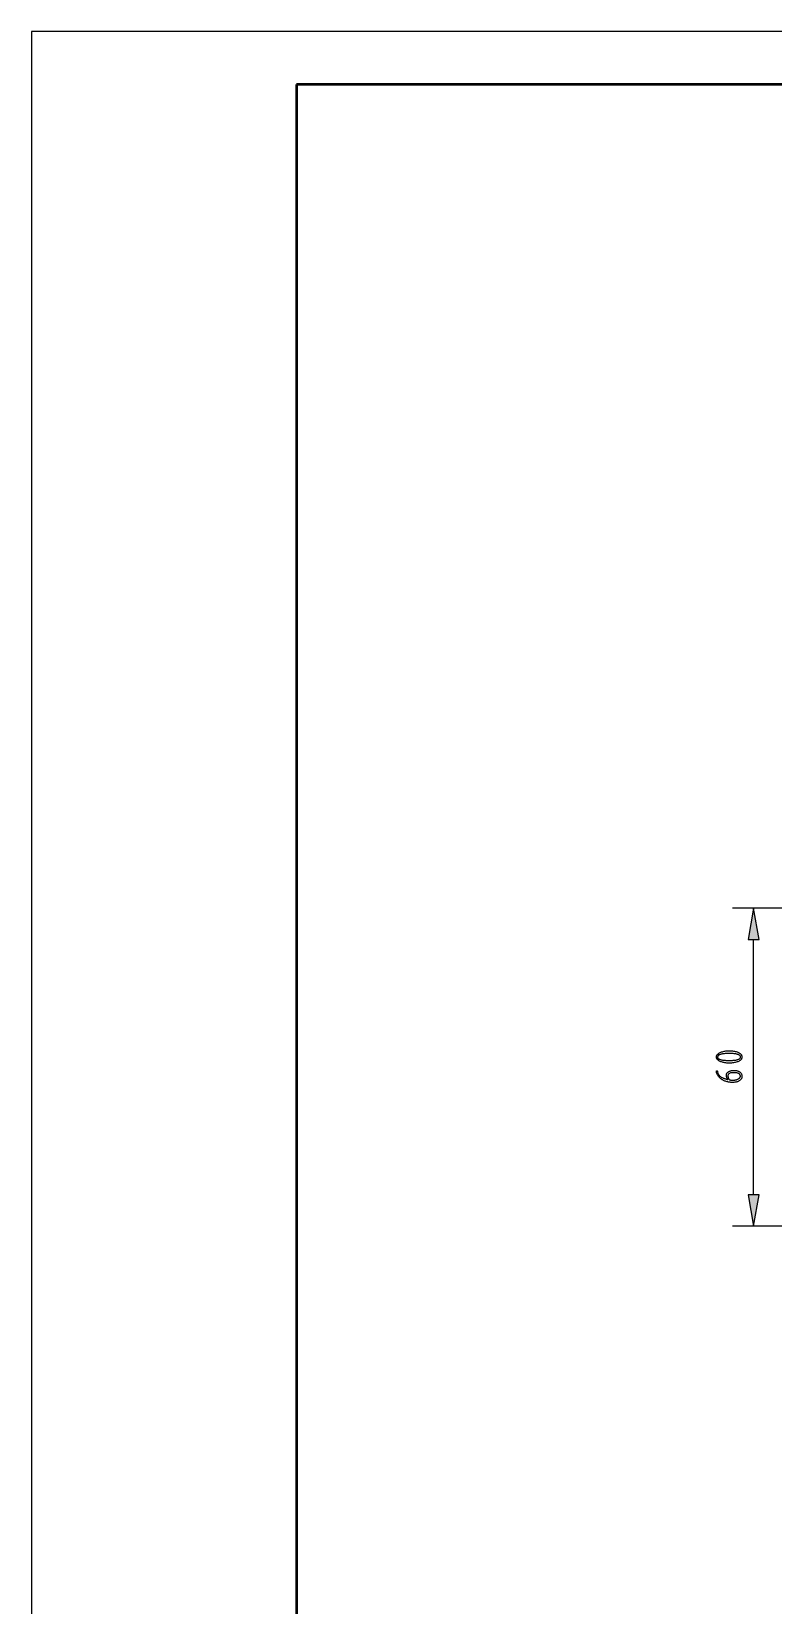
# Model space of a CAD drawing. Extents: x 0 to 420, y 0 to 297.
# Drawn here: x 0 to 70, y 148.5 to 297 of the extents above; entities that cross this region are included whole.
import ezdxf

# ---------------------------------------------------------------- set-up
doc = ezdxf.new("R2010")
doc.units = 0

msp = doc.modelspace()

# ---------------------------------------------------------------- linework, layer by layer
at = {"color": 7, "lineweight": 25}
for p, q in [((420, 297), (0, 297)), ((0, 297), (0, 0))]:
    msp.add_line(p, q, dxfattribs=at)
at = {"color": 7, "lineweight": 50}
for p, q in [((415, 292), (25, 292)), ((25, 292), (25, 5))]:
    msp.add_line(p, q, dxfattribs=at)
at = {"color": 5, "lineweight": 25, "ltscale": 0.427783}
msp.add_line((83.22, 214.3), (66.11, 214.3), dxfattribs=at)
at = {"color": 5, "lineweight": 25}
msp.add_line((68.11, 187.25), (68.11, 211.34), dxfattribs=at)
at = {"color": 5, "lineweight": 25, "ltscale": 0.227783}
msp.add_line((75.22, 184.3), (66.11, 184.3), dxfattribs=at)
at = {"color": 5, "lineweight": 25}
for points in [[(68.63, 211.34), (68.11, 214.3), (67.59, 211.34)], [(64.96, 200.67), (65.03, 200.7), (65.09, 200.73), (65.17, 200.75), (65.24, 200.77), (65.33, 200.79), (65.41, 200.8), (65.51, 200.82), (65.6, 200.83), (65.7, 200.83), (65.81, 200.83), (65.92, 200.83), (66.02, 200.83), (66.12, 200.82), (66.21, 200.81), (66.3, 200.8), (66.39, 200.78), (66.47, 200.76), (66.55, 200.74), (66.62, 200.71), (66.69, 200.68), (66.75, 200.64), (66.8, 200.61), (66.85, 200.57), (66.9, 200.53), (66.93, 200.49), (66.96, 200.44), (66.98, 200.4), (67, 200.35), (67.01, 200.3), (67.01, 200.25), (67.01, 200.19), (67, 200.14), (66.98, 200.1), (66.96, 200.05), (66.93, 200.01), (66.9, 199.97), (66.85, 199.93), (66.8, 199.89), (66.75, 199.86), (66.69, 199.83), (66.62, 199.8), (66.55, 199.78), (66.47, 199.75), (66.39, 199.73), (66.3, 199.72), (66.21, 199.7), (66.12, 199.69), (66.02, 199.68), (65.92, 199.68), (65.81, 199.68), (65.7, 199.68), (65.6, 199.68), (65.51, 199.69), (65.41, 199.7), (65.33, 199.72), (65.24, 199.73), (65.17, 199.75), (65.09, 199.78), (65.03, 199.8), (64.96, 199.83), (64.91, 199.86), (64.85, 199.89), (64.81, 199.92), (64.77, 199.95), (64.73, 199.98), (64.7, 200), (64.68, 200.03), (64.66, 200.06), (64.64, 200.09), (64.64, 200.12), (64.63, 200.14), (64.63, 200.17), (64.62, 200.2), (64.62, 200.22), (64.62, 200.25), (64.62, 200.28), (64.62, 200.3), (64.63, 200.33), (64.63, 200.36), (64.64, 200.38), (64.64, 200.41), (64.66, 200.44), (64.68, 200.46), (64.7, 200.49), (64.73, 200.52), (64.77, 200.55), (64.81, 200.58), (64.85, 200.61), (64.91, 200.64)], [(66.6, 200), (66.64, 200.02), (66.68, 200.03), (66.72, 200.05), (66.76, 200.06), (66.79, 200.08), (66.81, 200.1), (66.83, 200.11), (66.85, 200.13), (66.86, 200.15), (66.87, 200.16), (66.88, 200.18), (66.88, 200.2), (66.89, 200.22), (66.89, 200.23), (66.89, 200.25), (66.89, 200.27), (66.89, 200.29), (66.88, 200.3), (66.88, 200.32), (66.87, 200.34), (66.86, 200.35), (66.85, 200.37), (66.83, 200.38), (66.81, 200.4), (66.79, 200.42), (66.76, 200.43), (66.72, 200.45), (66.68, 200.47), (66.64, 200.48), (66.6, 200.5), (66.55, 200.51), (66.49, 200.53), (66.43, 200.54), (66.36, 200.55), (66.28, 200.56), (66.2, 200.57), (66.11, 200.57), (66.02, 200.58), (65.92, 200.58), (65.81, 200.58), (65.7, 200.58), (65.6, 200.58), (65.51, 200.57), (65.42, 200.57), (65.33, 200.56), (65.25, 200.55), (65.18, 200.54), (65.11, 200.53), (65.05, 200.51), (64.99, 200.5), (64.94, 200.48), (64.89, 200.46), (64.85, 200.44), (64.82, 200.42), (64.79, 200.39), (64.76, 200.37), (64.74, 200.34), (64.73, 200.31), (64.72, 200.28), (64.72, 200.25), (64.72, 200.21), (64.73, 200.18), (64.74, 200.15), (64.76, 200.12), (64.79, 200.1), (64.82, 200.08), (64.85, 200.05), (64.89, 200.03), (64.94, 200.02), (64.99, 200), (65.05, 199.99), (65.11, 199.97), (65.18, 199.96), (65.25, 199.95), (65.33, 199.94), (65.42, 199.94), (65.51, 199.93), (65.6, 199.93), (65.7, 199.93), (65.81, 199.92), (65.92, 199.93), (66.02, 199.93), (66.11, 199.93), (66.2, 199.94), (66.28, 199.94), (66.36, 199.95), (66.43, 199.96), (66.49, 199.97), (66.55, 199.99)], [(65.75, 198.86), (65.79, 198.88), (65.83, 198.9), (65.88, 198.92), (65.93, 198.94), (65.98, 198.95), (66.03, 198.96), (66.09, 198.97), (66.15, 198.98), (66.21, 198.98), (66.27, 198.98), (66.33, 198.98), (66.39, 198.98), (66.45, 198.97), (66.51, 198.96), (66.56, 198.95), (66.62, 198.93), (66.67, 198.91), (66.71, 198.89), (66.76, 198.87), (66.8, 198.84), (66.84, 198.81), (66.88, 198.78), (66.91, 198.74), (66.94, 198.7), (66.96, 198.66), (66.98, 198.62), (67, 198.57), (67.01, 198.52), (67.01, 198.47), (67.01, 198.41), (67.01, 198.36), (67, 198.31), (66.99, 198.26), (66.97, 198.21), (66.95, 198.17), (66.92, 198.13), (66.89, 198.09), (66.85, 198.05), (66.8, 198.02), (66.75, 197.99), (66.7, 197.96), (66.65, 197.94), (66.59, 197.92), (66.53, 197.9), (66.47, 197.88), (66.4, 197.87), (66.33, 197.86), (66.26, 197.85), (66.19, 197.85), (66.12, 197.85), (66.04, 197.85), (65.97, 197.85), (65.9, 197.86), (65.82, 197.87), (65.75, 197.88), (65.68, 197.9), (65.61, 197.91), (65.54, 197.93), (65.47, 197.96), (65.4, 197.98), (65.33, 198.01), (65.27, 198.04), (65.21, 198.08), (65.15, 198.11), (65.09, 198.15), (65.04, 198.19), (64.98, 198.23), (64.93, 198.27), (64.89, 198.32), (64.84, 198.37), (64.8, 198.42), (64.76, 198.47), (64.73, 198.52), (64.7, 198.58), (64.67, 198.64), (64.65, 198.7), (64.63, 198.76), (64.62, 198.82), (64.61, 198.89), (64.61, 198.95), (64.69, 198.95), (64.7, 198.9), (64.71, 198.85), (64.72, 198.81), (64.73, 198.76), (64.75, 198.71), (64.77, 198.67), (64.79, 198.63), (64.82, 198.59), (64.84, 198.55), (64.87, 198.52), (64.91, 198.48), (64.94, 198.45), (64.98, 198.42), (65.02, 198.39), (65.06, 198.36), (65.1, 198.33), (65.15, 198.31), (65.2, 198.28), (65.25, 198.26), (65.3, 198.24), (65.35, 198.22), (65.4, 198.21), (65.45, 198.19), (65.49, 198.18), (65.53, 198.16), (65.57, 198.15), (65.61, 198.14), (65.64, 198.13), (65.67, 198.13), (65.7, 198.12), (65.69, 198.14), (65.68, 198.15), (65.67, 198.17), (65.66, 198.19), (65.65, 198.2), (65.64, 198.22), (65.63, 198.24), (65.62, 198.25), (65.61, 198.27), (65.6, 198.28), (65.59, 198.3), (65.58, 198.32), (65.58, 198.34), (65.57, 198.37), (65.56, 198.39), (65.56, 198.42), (65.56, 198.45), (65.55, 198.48), (65.55, 198.52), (65.55, 198.55), (65.55, 198.59), (65.56, 198.62), (65.57, 198.66), (65.58, 198.69), (65.6, 198.72), (65.62, 198.75), (65.65, 198.78), (65.68, 198.81), (65.71, 198.83)], [(66.21, 198.07), (66.25, 198.07), (66.29, 198.07), (66.34, 198.07), (66.38, 198.08), (66.42, 198.09), (66.46, 198.1), (66.5, 198.11), (66.54, 198.13), (66.58, 198.14), (66.62, 198.16), (66.66, 198.18), (66.7, 198.2), (66.73, 198.22), (66.76, 198.24), (66.78, 198.26), (66.81, 198.28), (66.83, 198.3), (66.84, 198.32), (66.85, 198.34), (66.86, 198.37), (66.87, 198.39), (66.87, 198.41), (66.88, 198.44), (66.87, 198.46), (66.87, 198.48), (66.86, 198.51), (66.85, 198.54), (66.83, 198.56), (66.82, 198.59), (66.8, 198.62), (66.77, 198.65), (66.74, 198.67), (66.7, 198.69), (66.65, 198.71), (66.59, 198.73), (66.53, 198.74), (66.46, 198.75), (66.38, 198.76), (66.29, 198.76), (66.19, 198.76), (66.1, 198.76), (66.02, 198.75), (65.94, 198.74), (65.88, 198.72), (65.83, 198.7), (65.78, 198.67), (65.75, 198.64), (65.72, 198.6), (65.71, 198.56), (65.7, 198.51), (65.7, 198.46), (65.7, 198.42), (65.71, 198.37), (65.71, 198.33), (65.72, 198.3), (65.73, 198.27), (65.74, 198.24), (65.75, 198.21), (65.76, 198.19), (65.77, 198.17), (65.78, 198.16), (65.8, 198.14), (65.81, 198.13), (65.83, 198.12), (65.84, 198.11), (65.85, 198.1), (65.87, 198.09), (65.88, 198.09), (65.9, 198.08), (65.91, 198.08), (65.93, 198.08), (65.95, 198.07), (65.97, 198.07), (66, 198.07), (66.02, 198.07), (66.06, 198.07), (66.09, 198.07), (66.13, 198.07), (66.17, 198.07)], [(67.59, 187.25), (68.11, 184.3), (68.63, 187.25)]]:
    msp.add_lwpolyline(points, close=True, dxfattribs=at)
for points in [[(68.63, 211.34), (68.11, 214.3), (68.63, 211.34), (67.59, 211.34)], [(67.59, 187.25), (68.11, 184.3), (67.59, 187.25), (68.63, 187.25)]]:
    msp.add_solid(points, dxfattribs=at)

doc.saveas('drawing.dxf')
